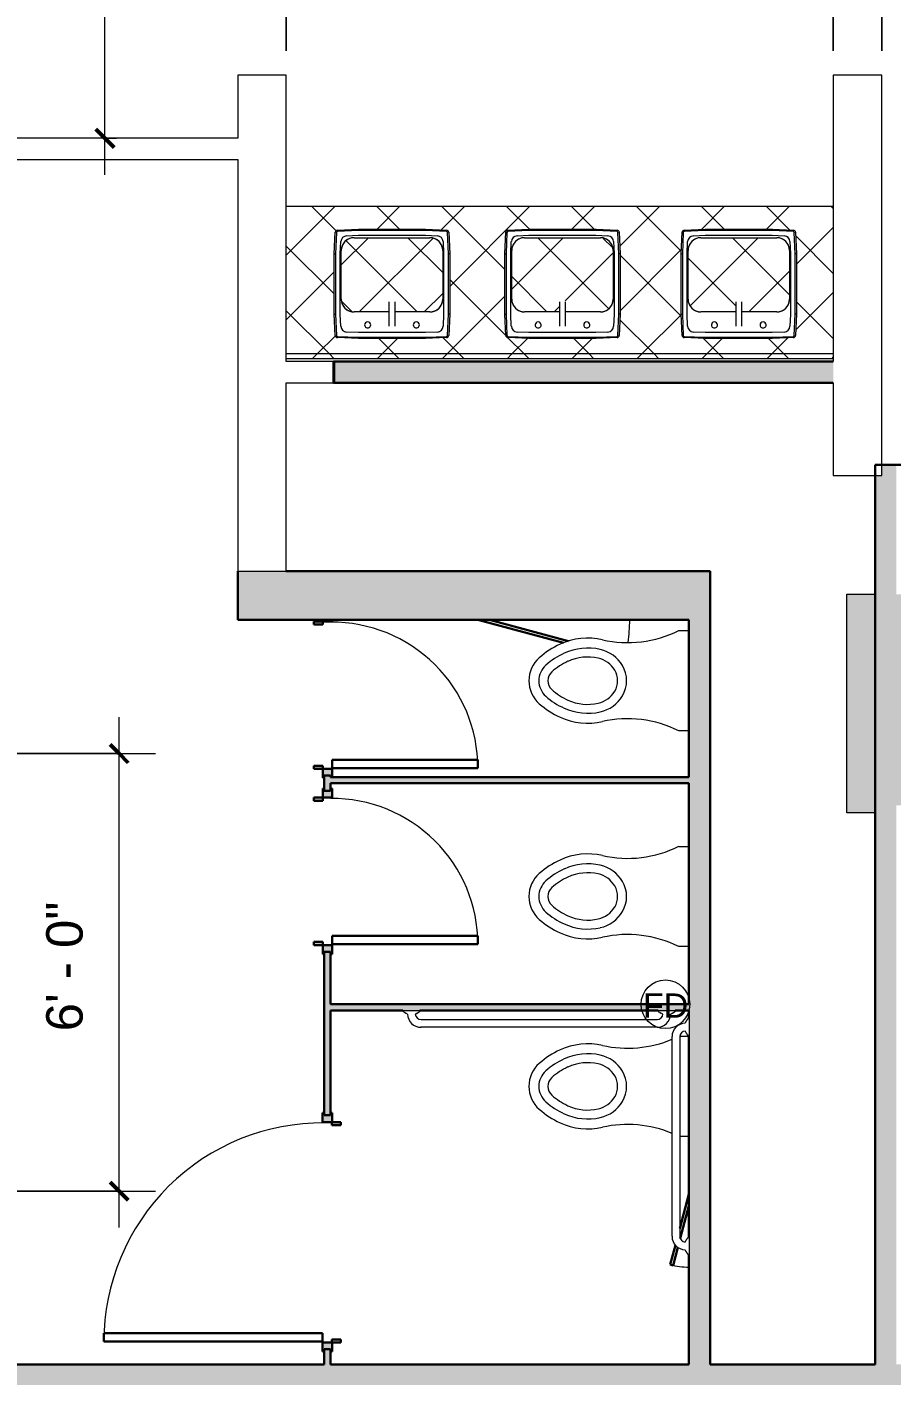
# Model space of a CAD drawing. Header units: inches. Extents: x -3744 to 107, y 238 to 2359.
# Drawn here: x -2836.6 to -2694.5, y 1431.6 to 1653.5 of the extents above; entities that cross this region are included whole.
import ezdxf

# ---------------------------------------------------------------- set-up
doc = ezdxf.new("R2010")
doc.units = ezdxf.units.IN
doc.header["$MEASUREMENT"] = 0
for name, color, linetype, lineweight in [('A-ANNO-DIMS', 211, 'Continuous', 9), ('A-ANNO-DIMS-64', 211, 'Continuous', 9), ('A-ANNO-NOTE', 131, 'Continuous', 18), ('A-Bldg-Patt', 7, 'Continuous', 9), ('A-DOOR', 31, 'Continuous', 18), ('A-WALL', 113, 'Continuous', 18), ('A-Wall-Bldg', 7, 'Continuous', 9), ('A-WALL-PATT', 111, 'Continuous', 18), ('core model_dwg', 8, 'Continuous', 9), ('I-FURN', 30, 'Continuous', 18), ('I-WALL', 2, 'Continuous', 18), ('P-SANR-FIXT', 6, 'Continuous', 18), ('Q-CASE', 31, 'Continuous', 9)]:
    doc.layers.add(name, color=color, linetype=linetype, lineweight=lineweight)
doc.styles.add('Arial', font='arial.ttf', dxfattribs={"height": 4})
doc.styles.add('Swis721 Lt BT', font='swissl.ttf', dxfattribs={"height": 6})
doc.dimstyles.new('OTJ_-_3_32__Linear__1_2__Tolerance', dxfattribs={"dimscale": 12, "dimtxt": 6.33189, "dimasz": 0.25, "dimexe": 0.5, "dimexo": 0.333333, "dimgap": 0.333333, "dimtad": 1, "dimdec": 1, "dimrnd": 0.5, "dimzin": 3, "dimdsep": 46, "dimlunit": 4, "dimtxsty": 'Swis721 Lt BT', "dimblk1": 'OBLIQUE', "dimblk2": 'OBLIQUE', "dimsah": 1, "dimcen": 0.09, "dimdle": 0.5, "dimazin": 0, "dimtfac": 1, "dimtdec": 4, "dimtix": 1, "dimtmove": 0, "dimatfit": 3, "dimfxl": 1, "dimtvp": 1, "dimfrac": 2, "dimtolj": 1, "dimtzin": 0, "dimarcsym": 2})
pattern_1 = [(225, (-2751.228, 1598.901), (5.341485, -5.341485), []), (315, (-2751.228, 1598.901), (5.341485, 5.341485), [])]

# ---------------------------------------------------------------- blocks, each defined once
blk = doc.blocks.new('Door - Single - Solid Door-7031862-Level 06 CONSTRUCTION')
at = {"layer": 'A-DOOR'}
h = blk.add_hatch(color=250, dxfattribs=at)
h.paths.add_polyline_path([(-15.63, -0.41), (-15.63, -0.68), (-14.13, -0.68), (-14.13, -2.14), (-13.63, -2.14), (-13.63, -0.64), (-14.13, -0.64), (-14.13, 0.86), (-15.63, 0.86), (-15.63, 0.59), (-15.26, 0.59), (-15.26, -0.41)], flags=0)
h.paths.add_polyline_path([(21.62, -0.64), (21.62, -2.14), (22.12, -2.14), (22.12, -0.68), (23.62, -0.68), (23.62, -0.41), (23.24, -0.41), (23.24, 0.59), (23.62, 0.59), (23.62, 0.86), (22.12, 0.86), (22.12, -0.64)], flags=0)
at = {"layer": 'A-DOOR', "color": 8, "lineweight": 30}
for p, q in [((-14.01, 36.86), (-12.63, 36.86)), ((-14.01, 0.86), (-14.01, 36.86)), ((-12.63, 36.86), (-12.63, 0.86)), ((-15.63, 0.86), (-15.63, 0.59)), ((-14.13, 0.86), (-15.63, 0.86)), ((-14.13, -0.64), (-14.13, 0.86)), ((-12.63, 0.86), (-14.01, 0.86)), ((23.62, 0.86), (22.12, 0.86)), ((22.12, 0.86), (22.12, -0.64)), ((23.62, 0.59), (23.62, 0.86)), ((-15.63, -0.41), (-15.63, -0.68)), ((-15.63, -0.68), (-14.13, -0.68)), ((-13.63, -0.64), (-14.13, -0.64)), ((-14.13, -0.68), (-14.13, -2.14)), ((-14.13, -2.14), (-13.63, -2.14)), ((-13.63, -2.14), (-13.63, -0.64)), ((22.12, -0.64), (21.62, -0.64)), ((21.62, -0.64), (21.62, -2.14)), ((21.62, -2.14), (22.12, -2.14)), ((22.12, -2.14), (22.12, -0.68)), ((22.12, -0.68), (23.62, -0.68)), ((23.62, -0.68), (23.62, -0.41))]:
    blk.add_line(p, q, dxfattribs=at)
at = {"layer": 'A-DOOR', "lineweight": 9}
blk.add_arc((-14.01, 0.86), 36, 359.5, 90, dxfattribs=at)
blk = doc.blocks.new('Door - Single - Solid Door 2-7020873-Level 06 CONSTRUCTION')
at = {"layer": 'A-DOOR'}
h = blk.add_hatch(color=250, dxfattribs=at)
h.paths.add_polyline_path([(-9.63, 0.68), (-9.63, 0.41), (-9.26, 0.41), (-9.26, -0.59), (-9.63, -0.59), (-9.63, -0.86), (-8.13, -0.86), (-8.13, 0.64), (-7.63, 0.64), (-7.63, 2.14), (-8.13, 2.14), (-8.13, 0.68), (-9.26, 0.68)], flags=0)
h.paths.add_polyline_path([(15.62, 0.64), (16.12, 0.64), (16.12, -0.86), (17.62, -0.86), (17.62, -0.59), (17.24, -0.59), (17.24, 0.41), (17.62, 0.41), (17.62, 0.68), (16.12, 0.68), (16.12, 2.14), (15.62, 2.14)], flags=0)
at = {"layer": 'A-DOOR', "color": 8, "lineweight": 30}
for p, q in [((-9.63, 0.68), (-8.13, 0.68)), ((-9.63, 0.41), (-9.63, 0.68)), ((-8.13, 2.14), (-7.63, 2.14)), ((-8.13, 0.68), (-8.13, 2.14)), ((-8.13, 0.64), (-8.13, -0.86)), ((-7.63, 0.64), (-8.13, 0.64)), ((-7.63, 2.14), (-7.63, 0.64)), ((15.62, 2.14), (16.12, 2.14)), ((15.62, 0.64), (15.62, 2.14)), ((16.12, 0.64), (15.62, 0.64)), ((16.12, 2.14), (16.12, 0.68)), ((16.12, 0.68), (17.62, 0.68)), ((16.12, -0.86), (16.12, 0.64)), ((17.62, 0.68), (17.62, 0.41)), ((-9.63, -0.86), (-9.63, -0.59)), ((-8.13, -0.86), (-9.63, -0.86)), ((-6.63, -0.86), (-8.01, -0.86)), ((-8.01, -0.86), (-8.01, -24.86)), ((-6.63, -24.86), (-6.63, -0.86)), ((17.62, -0.86), (16.12, -0.86)), ((17.62, -0.59), (17.62, -0.86)), ((-8.01, -24.86), (-6.63, -24.86))]:
    blk.add_line(p, q, dxfattribs=at)
at = {"layer": 'A-DOOR', "lineweight": 9}
blk.add_arc((-8.01, -0.86), 24, 270, 0.5, dxfattribs=at)
blk = doc.blocks.new('Door - Single - Solid Door 2-V5-Level 06 CONSTRUCTION')
at = {"layer": 'A-DOOR'}
h = blk.add_hatch(color=250, dxfattribs=at)
h.paths.add_polyline_path([(-9.63, 0.41), (-9.26, 0.41), (-9.26, -0.59), (-9.51, -0.59), (-9.5, -0.86), (-8.13, -0.86), (-8.13, 0.64), (-7.63, 0.64), (-7.63, 2.14), (-8.13, 2.14), (-8.13, 0.68), (-9.63, 0.68), (-9.63, 0.64)], flags=0)
h.paths.add_polyline_path([(15.62, 2.14), (15.62, 0.64), (16.12, 0.64), (16.12, -0.86), (16.37, -0.86), (16.37, 0.68), (16.12, 0.68), (16.12, 2.14)], flags=0)
at = {"layer": 'A-DOOR', "color": 8, "lineweight": 30}
for p, q in [((-9.63, 0.68), (-8.13, 0.68)), ((-9.63, 0.41), (-9.63, 0.68)), ((-8.13, 2.14), (-7.63, 2.14)), ((-8.13, 0.68), (-8.13, 2.14)), ((-8.13, 0.64), (-8.13, -0.86)), ((-7.63, 0.64), (-8.13, 0.64)), ((-7.63, 2.14), (-7.63, 0.64)), ((15.62, 2.14), (16.12, 2.14)), ((15.62, 0.64), (15.62, 2.14)), ((16.12, 0.64), (15.62, 0.64)), ((16.12, 2.14), (16.12, 0.68)), ((16.12, 0.68), (16.37, 0.68)), ((16.12, -0.86), (16.12, 0.64)), ((-8.13, -0.86), (-9.51, -0.86)), ((-6.63, -0.86), (-8.01, -0.86)), ((-8.01, -0.86), (-8.01, -24.86)), ((-6.63, -24.86), (-6.63, -0.86)), ((16.37, -0.86), (16.12, -0.86)), ((-8.01, -24.86), (-6.63, -24.86))]:
    blk.add_line(p, q, dxfattribs=at)
at = {"layer": 'A-DOOR', "lineweight": 9}
blk.add_arc((-8.01, -0.86), 24, 270, 0.5, dxfattribs=at)
blk = doc.blocks.new('P-Toilet-Wall-3D - Wall Mount-7004060-Level 06 CONSTRUCTION')
at = {"layer": 'P-SANR-FIXT', "lineweight": 9}
for p, q in [((-995.72, 1580.96), (-995.72, 1582.58)), ((-979.22, 1582.58), (-979.22, 1580.96)), ((-988.72, 1580.96), (-995.72, 1580.96)), ((-988.72, 1580.9), (-988.72, 1580.96)), ((-979.22, 1580.96), (-986.22, 1580.96)), ((-986.22, 1580.96), (-986.22, 1580.9))]:
    blk.add_line(p, q, dxfattribs=at)
for centre, radius, start, end in [((-987.47, 1602.2), 5.03, 41.296, 138.704), ((-980.66, 1596.22), 14.09, 138.704, 155.296), ((-980.66, 1596.22), 12.47, 138.704, 155.296), ((-987.47, 1602.2), 3.4, 41.296, 138.704), ((-987.47, 1602.2), 1.93, 41.296, 138.704), ((-994.27, 1596.22), 12.47, 24.704, 41.296), ((-994.27, 1596.22), 14.09, 24.704, 41.296), ((-983.53, 1597.54), 10.93, 155.296, 192.704), ((-980.66, 1596.22), 11, 138.704, 155.296), ((-994.27, 1596.22), 11, 24.704, 41.296), ((-991.4, 1597.54), 10.93, 347.296, 24.704), ((-983.53, 1597.54), 9.3, 155.296, 192.704), ((-983.53, 1597.54), 7.83, 155.296, 192.704), ((-991.4, 1597.54), 7.83, 347.296, 24.704), ((-991.4, 1597.54), 9.3, 347.296, 24.704), ((-1012.56, 1591), 18.83, 333.4615, 12.704), ((-987.03, 1596.75), 5.71, 192.704, 239.296), ((-987.03, 1596.75), 4.24, 192.704, 239.296), ((-987.9, 1596.75), 4.24, 300.704, 347.296), ((-987.9, 1596.75), 5.71, 300.704, 347.296), ((-962.37, 1591), 18.83, 167.296, 206.5385), ((-987.47, 1596.03), 3.4, 239.296, 300.704), ((-987.47, 1596.03), 4.87, 239.296, 300.704)]:
    blk.add_arc(centre, radius, start, end, dxfattribs=at)
blk = doc.blocks.new('P-Toilet-Wall-3D - Wall Mount-V6-Level 06 CONSTRUCTION')
at = {"layer": 'P-SANR-FIXT', "lineweight": 9}
for p, q in [((-2729.22, 1487.4), (-2727.78, 1487.4)), ((-2727.78, 1487.4), (-2727.78, 1480.4)), ((-2727.78, 1480.4), (-2727.72, 1480.4)), ((-2727.72, 1477.9), (-2727.78, 1477.9)), ((-2727.78, 1477.9), (-2727.78, 1470.9)), ((-2727.78, 1470.9), (-2729.23, 1470.9))]:
    blk.add_line(p, q, dxfattribs=at)
for centre, radius, start, end in [((-2737.82, 1504.25), 18.83, 257.296, 292.9106), ((-2743.04, 1472.34), 14.09, 114.704, 131.296), ((-2744.36, 1475.21), 10.93, 77.296, 114.704), ((-2744.36, 1475.21), 9.3, 77.296, 114.704), ((-2743.57, 1478.72), 5.71, 30.704, 77.296), ((-2749.02, 1479.15), 5.03, 131.296, 228.704), ((-2743.04, 1472.34), 12.47, 114.704, 131.296), ((-2743.04, 1472.34), 11, 114.704, 131.296), ((-2744.36, 1475.21), 7.83, 77.296, 114.704), ((-2743.57, 1478.72), 4.24, 30.704, 77.296), ((-2749.02, 1479.15), 3.4, 131.296, 228.704), ((-2749.02, 1479.15), 1.93, 131.296, 228.704), ((-2742.85, 1479.15), 3.4, 329.296, 30.704), ((-2742.85, 1479.15), 4.87, 329.296, 30.704), ((-2743.04, 1485.96), 11, 228.704, 245.296), ((-2743.57, 1479.58), 4.24, 282.704, 329.296), ((-2743.04, 1485.96), 14.09, 228.704, 245.296), ((-2743.04, 1485.96), 12.47, 228.704, 245.296), ((-2744.36, 1483.08), 7.83, 245.296, 282.704), ((-2743.57, 1479.58), 5.71, 282.704, 329.296), ((-2744.36, 1483.08), 10.93, 245.296, 282.704), ((-2744.36, 1483.08), 9.3, 245.296, 282.704), ((-2737.82, 1454.05), 18.83, 67.0894, 102.704)]:
    blk.add_arc(centre, radius, start, end, dxfattribs=at)
blk = doc.blocks.new('P-Grab_Bar-36in - 36 INCH-3759717-Level 06 CONSTRUCTION')
at = {"layer": 'I-FURN', "lineweight": 9}
for p, q in [((-866.72, 1488.08), (-866.72, 1490.88)), ((-866.72, 1490.88), (-866.58, 1490.88)), ((-866.11, 1490.19), (-866.11, 1490.12)), ((-866.11, 1488.85), (-866.11, 1488.78)), ((-866.58, 1488.08), (-866.72, 1488.08)), ((-865.2, 1455.06), (-865.2, 1487.91)), ((-863.93, 1487.91), (-863.93, 1455.05)), ((-866.72, 1452.08), (-866.72, 1454.88)), ((-866.72, 1454.88), (-866.58, 1454.88)), ((-866.11, 1454.19), (-866.11, 1454.12)), ((-866.58, 1452.08), (-866.72, 1452.08)), ((-866.11, 1452.85), (-866.11, 1452.78))]:
    blk.add_line(p, q, dxfattribs=at)
for centre, radius, start, end in [((-866.58, 1490.79), 0.0934, 358.0011, 90), ((-866.38, 1490.79), 0.0984, 182.9558, 257.0471), ((-866.45, 1490.61), 0.0975, 359.156, 60.8479), ((-866.26, 1490.63), 0.0998, 190.0133, 253.9943), ((-866.26, 1488.34), 0.0998, 106.0057, 169.9867), ((-866.34, 1490.45), 0.0983, 352.1862, 57.824), ((-866.34, 1488.52), 0.0983, 302.176, 7.8138), ((-865.98, 1490.44), 0.259, 180.2678, 237.7398), ((-865.98, 1488.53), 0.259, 122.2602, 179.7322), ((-866.14, 1490.19), 0.0327, 356.7864, 57.7398), ((-866.14, 1488.78), 0.0327, 302.2602, 3.2136), ((-866.14, 1487.91), 2.21, 0, 89.1445), ((-866.14, 1487.9), 0.946, 0.5765, 87.6589), ((-866.58, 1488.18), 0.0934, 270, 1.9989), ((-866.38, 1488.18), 0.0984, 102.9529, 177.0442), ((-866.45, 1488.36), 0.0975, 299.1521, 0.844), ((-866.58, 1454.79), 0.0934, 358, 90), ((-866.38, 1454.79), 0.0984, 182.955, 257.045), ((-866.45, 1454.61), 0.0975, 359.1532, 60.8468), ((-866.26, 1454.63), 0.0998, 190.0117, 253.9883), ((-866.34, 1454.45), 0.0983, 352.1794, 57.8206), ((-865.98, 1454.44), 0.259, 180.2661, 237.7339), ((-866.14, 1454.19), 0.0327, 356.7675, 57.7339), ((-866.14, 1455.07), 0.946, 272.3393, 359.6607), ((-866.14, 1455.06), 2.21, 270.8636, 359.8856), ((-866.58, 1452.18), 0.0934, 270, 2.0008), ((-866.38, 1452.18), 0.0984, 102.9565, 177.0456), ((-866.45, 1452.36), 0.0975, 299.154, 0.8489), ((-866.26, 1452.34), 0.0998, 106.0161, 169.9895), ((-866.34, 1452.52), 0.0983, 302.1818, 7.8257), ((-865.98, 1452.53), 0.259, 122.2704, 179.7352), ((-866.14, 1452.78), 0.0327, 302.2704, 3.2464)]:
    blk.add_arc(centre, radius, start, end, dxfattribs=at)
blk = doc.blocks.new('P-Grab_Bar-42in - 42 INCH-V3-Level 06 CONSTRUCTION')
at = {"layer": 'I-FURN', "lineweight": 9}
for p, q in [((-1001.32, 1630.63), (-1001.32, 1630.7)), ((-1000.85, 1631.4), (-1000.71, 1631.4)), ((-1000.71, 1631.4), (-1000.71, 1628.6)), ((-1003.5, 1589.57), (-1003.5, 1628.43)), ((-1002.23, 1628.42), (-1002.23, 1589.57)), ((-1001.32, 1629.29), (-1001.32, 1629.36)), ((-1000.71, 1628.6), (-1000.85, 1628.6)), ((-1001.32, 1588.63), (-1001.32, 1588.7)), ((-1000.85, 1589.4), (-1000.71, 1589.4)), ((-1000.71, 1589.4), (-1000.71, 1586.6)), ((-1001.32, 1587.29), (-1001.32, 1587.36)), ((-1000.71, 1586.6), (-1000.85, 1586.6))]:
    blk.add_line(p, q, dxfattribs=at)
for centre, radius, start, end in [((-1001.29, 1628.42), 2.21, 90.8636, 179.8856), ((-1001.29, 1630.7), 0.0327, 122.2704, 183.2464), ((-1001.45, 1630.95), 0.259, 302.2704, 359.7352), ((-1001.09, 1630.96), 0.0983, 122.1818, 187.8257), ((-1001.17, 1631.14), 0.0998, 286.0161, 349.9895), ((-1000.97, 1631.12), 0.0975, 119.154, 180.8489), ((-1001.04, 1631.31), 0.0984, 282.9565, 357.0456), ((-1000.85, 1631.3), 0.0934, 90, 182.0008), ((-1001.28, 1628.42), 0.946, 92.3393, 179.6607), ((-1001.29, 1629.29), 0.0327, 176.7675, 237.7339), ((-1001.45, 1629.05), 0.259, 0.2661, 57.7339), ((-1001.09, 1629.03), 0.0983, 172.1794, 237.8206), ((-1001.17, 1628.85), 0.0998, 10.0117, 73.9883), ((-1000.97, 1628.87), 0.0975, 179.1532, 240.8468), ((-1001.04, 1628.69), 0.0984, 2.955, 77.045), ((-1000.85, 1628.69), 0.0934, 178, 270), ((-1001.29, 1589.57), 2.21, 180, 269.1445), ((-1001.28, 1589.58), 0.946, 180.5765, 267.6589), ((-1001.29, 1588.7), 0.0327, 122.2602, 183.2136), ((-1001.45, 1588.95), 0.259, 302.2602, 359.7322), ((-1001.09, 1588.96), 0.0983, 122.176, 187.8138), ((-1001.17, 1589.14), 0.0998, 286.0057, 349.9867), ((-1000.97, 1589.12), 0.0975, 119.1521, 180.844), ((-1001.04, 1589.31), 0.0984, 282.9529, 357.0442), ((-1000.85, 1589.3), 0.0934, 90, 181.9989), ((-1001.29, 1587.29), 0.0327, 176.7864, 237.7398), ((-1001.45, 1587.05), 0.259, 0.2678, 57.7398), ((-1001.09, 1587.03), 0.0983, 172.1862, 237.824), ((-1001.17, 1586.85), 0.0998, 10.0133, 73.9943), ((-1000.97, 1586.87), 0.0975, 179.156, 240.8479), ((-1001.04, 1586.69), 0.0984, 2.9558, 77.0471), ((-1000.85, 1586.69), 0.0934, 178.0011, 270)]:
    blk.add_arc(centre, radius, start, end, dxfattribs=at)
blk = doc.blocks.new('Door-Single-Panel - ACCESS PANEL-7119048-Level 06 CONSTRUCTION')
at = {"layer": 'A-DOOR', "color": 8, "lineweight": 30}
for p, q in [((-2.45, 7.49), (10.57, 4)), ((12.5, 4), (-1.63, 7.79))]:
    blk.add_line(p, q, dxfattribs=at)
at = {"layer": 'A-DOOR', "lineweight": 9}
blk.add_arc((12.5, 4), 25, 171.4935, 180, dxfattribs=at)
blk = doc.blocks.new('Door-Single-Panel - ACCESS PANEL 2-7119058-Level 06 CONSTRUCTION')
at = {"layer": 'A-DOOR', "color": 8, "lineweight": 30}
for p, q in [((-5.59, 4.86), (-5.72, 4.37)), ((-2.36, 3.99), (-5.59, 4.86)), ((-5.72, 4.37), (-2.74, 3.57)), ((-1.29, 3.18), (4.07, 1.75)), ((6, 1.75), (0.34, 3.27))]:
    blk.add_line(p, q, dxfattribs=at)
at = {"layer": 'A-DOOR', "lineweight": 9}
blk.add_arc((6, 1.75), 12, 165, 180, dxfattribs=at)
blk = doc.blocks.new('C-Counter Top - ADJ HEIGHT-7172130-Level 06 CONSTRUCTION')
at = {"layer": 'Q-CASE'}
h = blk.add_hatch(dxfattribs=at)
h.set_pattern_fill('FP_3', color=256, style=0, pattern_type=2)
h.set_pattern_definition(pattern_1)
h.paths.add_polyline_path([(-6.5, 0), (-47.26, 0), (-47.26, -0.75), (42.74, -0.75), (42.74, 0), (10.05, 0)], flags=0)
h = blk.add_hatch(dxfattribs=at)
h.set_pattern_fill('FP_3', color=256, style=0, pattern_type=2)
h.set_pattern_definition(pattern_1)
h.paths.add_polyline_path([(42.74, -0.75), (-47.26, -0.75), (-47.26, -25), (42.74, -25), (42.74, -9.44)], flags=0)
h.paths.add_polyline_path([(-37.22, -3.28), (-26.19, -3.28), (-22.72, -3.43), (-22.48, -3.54), (-22.37, -3.8), (-22.21, -7.32), (-22.21, -17.29), (-22.37, -20.77), (-22.48, -21.01), (-22.73, -21.12), (-26.68, -21.28), (-37.23, -21.28), (-40.7, -21.12), (-40.94, -21.01), (-41.05, -20.76), (-41.21, -16.74), (-41.21, -7.31), (-41.05, -3.79), (-40.94, -3.54), (-40.69, -3.43), (-37.22, -3.28)], flags=0)
h.paths.add_polyline_path([(-6.5, -3.28), (2.82, -3.28), (6.29, -3.43), (6.54, -3.54), (6.65, -3.8), (6.8, -7.68), (6.8, -17.29), (6.65, -20.77), (6.54, -21.01), (6.28, -21.12), (2.33, -21.28), (-8.21, -21.28), (-11.68, -21.12), (-11.93, -21.01), (-12.04, -20.76), (-12.2, -16.61), (-12.2, -7.31), (-12.04, -3.79), (-11.93, -3.54), (-11.67, -3.43), (-8.2, -3.28)], flags=0)
h.paths.add_polyline_path([(30.87, -3.28), (34.34, -3.43), (34.59, -3.54), (34.69, -3.8), (34.85, -7.68), (34.85, -17.29), (34.69, -20.77), (34.59, -21.01), (34.33, -21.12), (30.38, -21.28), (19.83, -21.28), (16.36, -21.12), (16.12, -21.01), (16.01, -20.76), (15.85, -16.74), (15.85, -7.31), (16.01, -3.79), (16.12, -3.54), (16.37, -3.43), (19.84, -3.28), (30.86, -3.28)], flags=0)
h.paths.add_polyline_path([(-35.45, -7.68), (-37.96, -7.68), (-38.76, -7.86), (-38.95, -7.96), (-39.44, -8.29), (-39.9, -9.02), (-39.92, -9.06), (-40.06, -9.78), (-40.06, -17.78), (-39.88, -18.58), (-39.78, -18.76), (-39.44, -19.26), (-38.72, -19.72), (-38.67, -19.73), (-37.96, -19.87), (-25.46, -19.87), (-24.66, -19.7), (-24.48, -19.59), (-23.97, -19.24), (-23.52, -18.53), (-23.51, -18.49), (-23.36, -17.78), (-23.36, -9.78), (-23.54, -8.97), (-23.64, -8.79), (-23.98, -8.29), (-24.71, -7.84), (-24.75, -7.82), (-25.46, -7.68), (-31.23, -7.68), (-31.21, -8.62), (-31.24, -9.18), (-31.22, -9.22), (-31.22, -9.37), (-31.25, -9.48), (-31.3, -9.59), (-31.42, -9.71), (-31.54, -9.78), (-31.58, -9.79), (-31.71, -9.81), (-31.94, -9.75), (-32.05, -9.68), (-32.12, -9.59), (-32.18, -9.48), (-32.21, -9.35), (-32.2, -9.22), (-32.19, -9.18), (-32.2, -9.03), (-32.21, -8.55), (-32.21, -7.68)], flags=0)
h.paths.add_polyline_path([(-6.95, -7.68), (-8.95, -7.68), (-9.75, -7.86), (-9.93, -7.96), (-10.43, -8.29), (-10.88, -9.02), (-10.9, -9.06), (-11.04, -9.78), (-11.04, -17.78), (-10.86, -18.58), (-10.76, -18.76), (-10.43, -19.26), (-9.7, -19.72), (-9.66, -19.73), (-8.95, -19.87), (3.55, -19.87), (4.36, -19.7), (4.54, -19.59), (5.05, -19.24), (5.49, -18.53), (5.51, -18.49), (5.65, -17.78), (5.65, -9.78), (5.47, -8.97), (5.37, -8.79), (5.04, -8.29), (4.31, -7.84), (4.27, -7.82), (3.55, -7.68), (-2.21, -7.68), (-2.2, -8.62), (-2.22, -9.18), (-2.21, -9.22), (-2.2, -9.37), (-2.23, -9.48), (-2.29, -9.59), (-2.41, -9.71), (-2.53, -9.78), (-2.57, -9.79), (-2.7, -9.81), (-2.93, -9.75), (-3.03, -9.68), (-3.1, -9.59), (-3.16, -9.48), (-3.19, -9.35), (-3.18, -9.22), (-3.18, -9.18), (-3.19, -9.03), (-3.19, -8.55), (-3.19, -7.68), (-6.83, -7.68)], flags=0)
h.paths.add_polyline_path([(29.1, -7.68), (25.83, -7.68), (25.85, -8.62), (25.82, -9.18), (25.84, -9.22), (25.84, -9.37), (25.82, -9.48), (25.76, -9.59), (25.64, -9.71), (25.52, -9.78), (25.48, -9.79), (25.35, -9.81), (25.12, -9.75), (25.01, -9.68), (24.94, -9.59), (24.89, -9.48), (24.86, -9.35), (24.86, -9.22), (24.87, -9.18), (24.86, -9.03), (24.86, -8.55), (24.86, -7.68), (19.1, -7.68), (18.3, -7.86), (18.12, -7.96), (17.62, -8.29), (17.16, -9.02), (17.15, -9.06), (17, -9.78), (17, -17.78), (17.18, -18.58), (17.29, -18.76), (17.62, -19.26), (18.35, -19.72), (18.39, -19.73), (19.1, -19.87), (31.6, -19.87), (32.4, -19.7), (32.59, -19.59), (33.1, -19.24), (33.54, -18.53), (33.56, -18.49), (33.7, -17.78), (33.7, -9.78), (33.52, -8.97), (33.42, -8.79), (33.08, -8.29), (32.36, -7.84), (32.31, -7.82), (31.6, -7.68), (29.22, -7.68)], flags=0)
for p, q in [((42.74, 0), (-47.26, 0)), ((-47.26, -0.75), (42.74, -0.75)), ((-47.26, -25), (42.74, -25))]:
    blk.add_line(p, q, dxfattribs=at)
blk = doc.blocks.new('P-Sink-Rectangular - PSR1918-V17-Level 06 CONSTRUCTION')
at = {"layer": 'P-SANR-FIXT', "lineweight": 9}
for p, q in [((-8.99, 8.84), (-5.52, 9)), ((-5.52, 9), (5.52, 9)), ((-5.52, 9), (-5.51, 8.78)), ((5.52, 9), (5.51, 8.78)), ((5.52, 9), (8.99, 8.84)), ((-9.5, 4.97), (-9.34, 8.49)), ((-9.13, 8.48), (-9.28, 4.96)), ((-5.51, 8.78), (-8.98, 8.63)), ((-8.5, 5.01), (-8.42, 6.97)), ((-7.47, 7.92), (-5.51, 8)), ((5.51, 8.78), (-5.51, 8.78)), ((-5.51, 8), (5.51, 8)), ((8.98, 8.63), (5.51, 8.78)), ((5.51, 8), (7.47, 7.92)), ((8.42, 6.97), (8.5, 5.01)), ((9.28, 4.96), (9.13, 8.48)), ((9.34, 8.49), (9.5, 4.97)), ((-9.5, 4.97), (-9.28, 4.96)), ((-9.5, -4.97), (-9.5, 4.97)), ((-9.28, 4.96), (-9.28, -4.96)), ((-8.5, -5.01), (-8.5, 5.01)), ((-6.25, 4.6), (-0.49, 4.6)), ((-6.25, 4.6), (-0.49, 4.6)), ((0.48, 4.6), (6.25, 4.6)), ((0.48, 4.6), (6.25, 4.6)), ((8.5, 5.01), (8.5, -5.01)), ((9.5, 4.97), (9.28, 4.96)), ((9.28, -4.96), (9.28, 4.96)), ((9.5, 4.97), (9.5, -4.97)), ((-8.35, -5.5), (-8.35, 2.5)), ((-8.35, -5.5), (-8.35, 2.5)), ((8.35, 2.5), (8.35, -5.5)), ((8.35, 2.5), (8.35, -5.5)), ((-9.5, -4.97), (-9.28, -4.96)), ((-9.34, -8.49), (-9.5, -4.97)), ((-9.28, -4.96), (-9.13, -8.48)), ((-8.42, -6.97), (-8.5, -5.01)), ((8.5, -5.01), (8.42, -6.97)), ((9.13, -8.48), (9.28, -4.96)), ((9.5, -4.97), (9.28, -4.96)), ((9.5, -4.97), (9.34, -8.49)), ((-5.52, -9), (-8.99, -8.84)), ((-8.98, -8.63), (-5.51, -8.78)), ((-5.51, -8), (-7.47, -7.92)), ((6.25, -7.6), (-6.25, -7.6)), ((6.25, -7.6), (-6.25, -7.6)), ((-5.52, -9), (-5.51, -8.78)), ((5.51, -8), (-5.51, -8)), ((-5.51, -8.78), (5.51, -8.78)), ((7.47, -7.92), (5.51, -8)), ((5.51, -8.78), (8.98, -8.63)), ((5.52, -9), (5.51, -8.78)), ((8.99, -8.84), (5.52, -9)), ((5.52, -9), (-5.52, -9))]:
    blk.add_line(p, q, dxfattribs=at)
at = {"layer": 'P-SANR-FIXT', "lineweight": 9, "flags": 128}
for points in [[(-0.5, 6.97), (-0.5, 6.97), (-0.5, 6.96), (-0.5, 6.95), (-0.5, 6.94), (-0.5, 6.93), (-0.5, 6.91), (-0.5, 6.89), (-0.5, 6.87), (-0.5, 6.84), (-0.5, 6.81), (-0.5, 6.78), (-0.5, 6.74), (-0.5, 6.7), (-0.5, 6.66), (-0.5, 6.62), (-0.5, 6.57), (-0.5, 6.52), (-0.5, 6.47), (-0.5, 6.42), (-0.5, 6.36), (-0.5, 6.3), (-0.5, 6.24), (-0.5, 6.18), (-0.5, 6.11), (-0.5, 6.05), (-0.5, 5.98), (-0.5, 5.91), (-0.5, 5.84), (-0.5, 5.77), (-0.5, 5.69), (-0.5, 5.62), (-0.5, 5.54), (-0.5, 5.46), (-0.5, 5.39), (-0.5, 5.31), (-0.5, 5.23), (-0.5, 5.15), (-0.5, 5.07), (-0.5, 4.99), (-0.5, 4.91), (-0.5, 4.83), (-0.5, 4.75), (-0.5, 4.67), (-0.5, 4.59), (-0.5, 4.51), (-0.5, 4.44), (-0.5, 4.36), (-0.5, 4.28), (-0.5, 4.21), (-0.5, 4.13), (-0.5, 4.06), (-0.5, 3.99), (-0.5, 3.92), (-0.5, 3.86), (-0.5, 3.79), (-0.5, 3.73), (-0.5, 3.66), (-0.5, 3.61), (-0.5, 3.55), (-0.5, 3.49), (-0.5, 3.44), (-0.5, 3.39), (-0.5, 3.34), (-0.5, 3.3), (-0.5, 3.25), (-0.5, 3.21), (-0.5, 3.18), (-0.5, 3.14), (-0.5, 3.11), (-0.5, 3.08), (-0.5, 3.06), (-0.5, 3.04), (-0.5, 3.02), (-0.5, 3), (-0.5, 2.99), (-0.5, 2.98), (-0.5, 2.97), (-0.5, 2.97), (-0.5, 2.97)], [(0.5, 2.97), (0.5, 2.97), (0.5, 2.97), (0.5, 2.98), (0.5, 2.99), (0.5, 3.01), (0.5, 3.02), (0.5, 3.05), (0.5, 3.07), (0.5, 3.1), (0.5, 3.13), (0.5, 3.16), (0.5, 3.19), (0.5, 3.23), (0.5, 3.27), (0.5, 3.32), (0.5, 3.36), (0.5, 3.41), (0.5, 3.46), (0.5, 3.52), (0.5, 3.57), (0.5, 3.63), (0.5, 3.69), (0.5, 3.76), (0.5, 3.82), (0.5, 3.89), (0.5, 3.95), (0.5, 4.02), (0.5, 4.1), (0.5, 4.17), (0.5, 4.24), (0.5, 4.32), (0.5, 4.39), (0.5, 4.47), (0.5, 4.55), (0.5, 4.63), (0.5, 4.71), (0.5, 4.79), (0.5, 4.87), (0.5, 4.95), (0.5, 5.03), (0.5, 5.11), (0.5, 5.19), (0.5, 5.26), (0.5, 5.34), (0.5, 5.42), (0.5, 5.5), (0.5, 5.58), (0.5, 5.65), (0.5, 5.73), (0.5, 5.8), (0.5, 5.87), (0.5, 5.94), (0.5, 6.01), (0.5, 6.08), (0.5, 6.14), (0.5, 6.21), (0.5, 6.27), (0.5, 6.33), (0.5, 6.39), (0.5, 6.44), (0.5, 6.49), (0.5, 6.55), (0.5, 6.59), (0.5, 6.64), (0.5, 6.68), (0.5, 6.72), (0.5, 6.76), (0.5, 6.79), (0.5, 6.82), (0.5, 6.85), (0.5, 6.88), (0.5, 6.9), (0.5, 6.92), (0.5, 6.93), (0.5, 6.95), (0.5, 6.96), (0.5, 6.96), (0.5, 6.97), (0.5, 6.97)]]:
    blk.add_lwpolyline(points, dxfattribs=at)
at = {"layer": 'P-SANR-FIXT', "lineweight": 9}
for centre, radius, start, end in [((-8.97, 8.47), 0.371, 92.5667, 177.4333), ((-8.97, 8.47), 0.156, 92.5667, 177.4333), ((-7.42, 6.92), 0.995, 92.5667, 177.4333), ((-4, 6.75), 0.5, 360, 180), ((-4, 6.75), 0.5, 180, 360), ((4, 6.75), 0.5, 360, 180), ((4, 6.75), 0.5, 180, 360), ((7.42, 6.92), 0.995, 2.5667, 87.4333), ((8.97, 8.47), 0.156, 2.5667, 87.4333), ((8.97, 8.47), 0.371, 2.5667, 87.4333), ((-6.25, 2.5), 2.1, 90, 180), ((-6.25, 2.5), 2.1, 90, 180), ((-6.25, 2.5), 2.1, 90, 109.9712), ((6.25, 2.5), 2.1, 70.0288, 90), ((6.25, 2.5), 2.1, 0, 90), ((6.25, 2.5), 2.1, 0, 90), ((-6.25, 2.5), 2.1, 160.0288, 180), ((-6.25, 2.5), 2.1, 115.0288, 154.9712), ((6.25, 2.5), 2.1, 25.0288, 64.9712), ((6.25, 2.5), 2.1, 0, 19.9712), ((-6.25, -5.5), 2.1, 180, 199.9712), ((-6.25, -5.5), 2.1, 180, 270), ((-6.25, -5.5), 2.1, 180, 270), ((-6.25, -5.5), 2.1, 205.0288, 244.9712), ((6.25, -5.5), 2.1, 270, 360), ((6.25, -5.5), 2.1, 270, 360), ((6.25, -5.5), 2.1, 295.0288, 334.9712), ((6.25, -5.5), 2.1, 340.0288, 360), ((-8.97, -8.47), 0.371, 182.5667, 267.4333), ((-8.97, -8.47), 0.156, 182.5667, 267.4333), ((-7.42, -6.92), 0.995, 182.5667, 267.4333), ((-6.25, -5.5), 2.1, 250.0288, 270), ((6.25, -5.5), 2.1, 270, 289.9712), ((7.42, -6.92), 0.995, 272.5667, 357.4333), ((8.97, -8.47), 0.156, 272.5667, 357.4333), ((8.97, -8.47), 0.371, 272.5667, 357.4333)]:
    blk.add_arc(centre, radius, start, end, dxfattribs=at)
blk = doc.blocks.new('core model_dwg_1300 Eye - 5th Floor-6996771-Level 06 CONSTRUCTION')
at = {"layer": 'A-Bldg-Patt'}
h = blk.add_hatch(color=256, dxfattribs=at)
h.paths.add_polyline_path([(-2697.1, 1524.13), (-2697.1, 1560.13), (-2701.72, 1560.13), (-2701.72, 1524.13)], flags=0)
h.paths.add_polyline_path([(-2693.6, 1525.4), (-2689.47, 1525.4), (-2689.47, 1560.13), (-2693.6, 1560.13), (-2693.6, 1553.65)], flags=0)
at = {"layer": 'A-Wall-Bldg'}
blk.add_line((-2701.72, 1560.13), (-2697.1, 1560.13), dxfattribs=at)
at = {"layer": 'A-Wall-Bldg', "flags": 128}
blk.add_lwpolyline([(-2697.1, 1524.13), (-2701.72, 1524.13), (-2701.72, 1560.13)], dxfattribs=at)
blk = doc.blocks.new('core model_dwg-6996768-Level 06 CONSTRUCTION')
blk.add_blockref('core model_dwg_1300 Eye - 5th Floor-6996771-Level 06 CONSTRUCTION', (0, 0))
blk = doc.blocks.new('DIMBLOCK6-Level 06 CONSTRUCTION')
at = {"layer": 'A-ANNO-DIMS-64'}
for p, q in [((-2695.97, 1649.52), (-2695.97, 1677.1)), ((-2634.97, 1649.52), (-2634.97, 1677.1)), ((-2701.97, 1671.1), (-2628.97, 1671.1)), ((-2695.97, 1671.1), (-2695.97, 1649.52)), ((-2634.97, 1671.1), (-2634.97, 1649.52))]:
    blk.add_line(p, q, dxfattribs=at)
at = {"layer": 'A-ANNO-DIMS-64', "lineweight": 50}
for p, q in [((-2695.97, 1671.1), (-2694.47, 1672.6)), ((-2634.97, 1671.1), (-2633.47, 1672.6)), ((-2695.97, 1671.1), (-2697.47, 1669.6)), ((-2634.97, 1671.1), (-2636.47, 1669.6))]:
    blk.add_line(p, q, dxfattribs=at)
at = {"layer": 'A-ANNO-DIMS-64', "color": 0, "insert": (-2675.16, 1683.11), "char_height": 6, "width": 23.2772, "attachment_point": 1, "line_spacing_factor": 1.005062, "style": 'Swis721 Lt BT'}
blk.add_mtext('5\' - 1"', dxfattribs=at)
blk = doc.blocks.new('_Oblique')
at = {"color": 0, "linetype": 'ByBlock', "lineweight": -2}
blk.add_line((-0.5, -0.5), (0.5, 0.5), dxfattribs=at)
blk = doc.blocks.new('DIMBLOCK7-Level 06 CONSTRUCTION')
at = {"layer": 'A-ANNO-DIMS-64'}
for p, q in [((-2793.97, 1649.52), (-2793.97, 1669.79)), ((-2703.97, 1649.52), (-2703.97, 1669.79)), ((-2799.97, 1663.79), (-2697.97, 1663.79)), ((-2793.97, 1663.79), (-2793.97, 1649.52)), ((-2703.97, 1663.79), (-2703.97, 1649.52))]:
    blk.add_line(p, q, dxfattribs=at)
at = {"layer": 'A-ANNO-DIMS-64', "lineweight": 50}
for p, q in [((-2793.97, 1663.79), (-2795.47, 1662.29)), ((-2793.97, 1663.79), (-2792.47, 1665.29)), ((-2703.97, 1663.79), (-2705.47, 1662.29)), ((-2703.97, 1663.79), (-2702.47, 1665.29))]:
    blk.add_line(p, q, dxfattribs=at)
at = {"layer": 'A-ANNO-DIMS-64', "color": 0, "insert": (-2758.66, 1675.8), "char_height": 6, "width": 23.2772, "attachment_point": 1, "line_spacing_factor": 1.005062, "style": 'Swis721 Lt BT'}
blk.add_mtext('7\' - 6"', dxfattribs=at)
blk = doc.blocks.new('DIMBLOCK8-Level 06 CONSTRUCTION')
at = {"layer": 'A-ANNO-DIMS-64'}
for p, q in [((-2823.8, 1629.15), (-2823.8, 1702.15)), ((-2821.92, 1696.15), (-2829.8, 1696.15)), ((-2823.8, 1696.15), (-2821.92, 1696.15)), ((-2821.92, 1635.15), (-2829.8, 1635.15)), ((-2823.8, 1635.15), (-2821.92, 1635.15))]:
    blk.add_line(p, q, dxfattribs=at)
at = {"layer": 'A-ANNO-DIMS-64', "lineweight": 50}
for p, q in [((-2823.8, 1696.15), (-2825.3, 1697.65)), ((-2823.8, 1696.15), (-2822.3, 1694.65)), ((-2823.8, 1635.15), (-2825.3, 1636.65)), ((-2823.8, 1635.15), (-2822.3, 1633.65))]:
    blk.add_line(p, q, dxfattribs=at)
at = {"layer": 'A-ANNO-DIMS-64', "color": 0, "insert": (-2835.81, 1655.95), "char_height": 6, "width": 23.2772, "attachment_point": 1, "rotation": 90, "line_spacing_factor": 1.005062, "style": 'Swis721 Lt BT'}
blk.add_mtext('5\' - 1"', dxfattribs=at)
blk = doc.blocks.new('DIMBLOCK10-Level 06 CONSTRUCTION')
at = {"layer": 'A-ANNO-DIMS-64'}
for p, q in [((-2821.47, 1455.9), (-2821.47, 1539.9)), ((-2841.72, 1533.9), (-2815.47, 1533.9)), ((-2821.47, 1533.9), (-2841.72, 1533.9)), ((-2841.72, 1461.9), (-2815.47, 1461.9)), ((-2821.47, 1461.9), (-2841.72, 1461.9))]:
    blk.add_line(p, q, dxfattribs=at)
at = {"layer": 'A-ANNO-DIMS-64', "lineweight": 50}
for p, q in [((-2821.47, 1533.9), (-2822.97, 1535.4)), ((-2821.47, 1533.9), (-2819.97, 1532.4)), ((-2821.47, 1461.9), (-2822.97, 1463.4)), ((-2821.47, 1461.9), (-2819.97, 1460.4))]:
    blk.add_line(p, q, dxfattribs=at)
at = {"layer": 'A-ANNO-DIMS-64', "color": 0, "insert": (-2833.48, 1488.2), "char_height": 6, "width": 23.2772, "attachment_point": 1, "rotation": 90, "line_spacing_factor": 1.005062, "style": 'Swis721 Lt BT'}
blk.add_mtext('6\' - 0"', dxfattribs=at)

msp = doc.modelspace()

# ---------------------------------------------------------------- hatches: boundary and pattern name
at = {"layer": 'A-WALL-PATT', "lineweight": 9}
for points in [[(-2703.97, 1594.9), (-2703.97, 1598.4), (-2786.22, 1598.4), (-2786.22, 1594.9), (-2711.64, 1594.9)], [(-2695.35, 1433.4), (-2693.6, 1433.4), (-2693.6, 1581.4), (-2695.97, 1581.4), (-2695.97, 1579.65), (-2696.79, 1579.65), (-2697.1, 1581.4), (-2697.1, 1433.4)], [(-2727.72, 1555.9), (-2724.22, 1555.9), (-2724.22, 1563.9), (-2801.97, 1563.9), (-2801.97, 1555.9), (-2744.73, 1555.9)], [(-2724.22, 1433.4), (-2724.22, 1555.9), (-2727.72, 1555.9), (-2727.72, 1433.4)], [(-2744.73, 1529.02), (-2727.72, 1529.02), (-2727.72, 1530.02), (-2786.72, 1530.02), (-2786.72, 1529.02), (-2762.45, 1529.02)], [(-2727.72, 1491.65), (-2727.72, 1492.65), (-2786.72, 1492.65), (-2786.72, 1491.65), (-2728.18, 1491.65)], [(-2697.1, 1429.9), (-2695.35, 1429.9), (-2695.35, 1433.4), (-2858.22, 1433.4), (-2858.22, 1429.9), (-2724.01, 1429.9)], [(-2525.72, 1429.9), (-2525.72, 1433.4), (-2695.35, 1433.4), (-2695.35, 1429.9), (-2537.85, 1429.9)]]:
    msp.add_hatch(color=7, dxfattribs=at).paths.add_polyline_path(points, flags=0)
h = msp.add_hatch(color=7, dxfattribs=at)
h.paths.add_polyline_path([(-2786.72, 1433.4), (-2786.72, 1435.9), (-2787.72, 1435.9), (-2787.72, 1433.4)], flags=0)
h.paths.add_polyline_path([(-2787.72, 1474.4), (-2786.72, 1474.4), (-2786.72, 1501.27), (-2787.72, 1501.27), (-2787.72, 1480.72)], flags=0)
h.paths.add_polyline_path([(-2787.72, 1527.77), (-2786.72, 1527.77), (-2786.72, 1530.27), (-2787.72, 1530.27)], flags=0)

# ---------------------------------------------------------------- linework, layer by layer
at = {"layer": 'A-ANNO-NOTE', "lineweight": 9}
msp.add_circle((-2731.59, 1492.65), 4, dxfattribs=at)
at = {"layer": 'A-WALL'}
for p, q in [((-2801.97, 1645.52), (-2801.97, 1635.15)), ((-2793.97, 1645.52), (-2801.97, 1645.52)), ((-2793.97, 1598.4), (-2793.97, 1645.52)), ((-2695.97, 1645.52), (-2703.97, 1645.52)), ((-2703.97, 1645.52), (-2703.97, 1598.4)), ((-2695.97, 1579.65), (-2695.97, 1645.52)), ((-2801.97, 1631.65), (-2801.97, 1563.9)), ((-2793.97, 1563.9), (-2793.97, 1594.9)), ((-2703.97, 1594.9), (-2703.97, 1579.65)), ((-2703.97, 1579.65), (-2695.97, 1579.65)), ((-2801.97, 1563.9), (-2793.97, 1563.9))]:
    msp.add_line(p, q, dxfattribs=at)
at = {"layer": 'A-WALL', "color": 8, "lineweight": 30}
for p, q in [((-2801.97, 1563.9), (-2801.97, 1555.9)), ((-2724.22, 1563.9), (-2793.97, 1563.9)), ((-2724.22, 1555.9), (-2724.22, 1563.9)), ((-2801.97, 1555.9), (-2727.72, 1555.9))]:
    msp.add_line(p, q, dxfattribs=at)
at = {"layer": 'I-WALL'}
for p, q in [((-2801.97, 1635.15), (-2874.22, 1635.15)), ((-2874.22, 1631.65), (-2801.97, 1631.65)), ((-2785.97, 1598.4), (-2793.97, 1598.4)), ((-2785.97, 1594.9), (-2785.97, 1598.4)), ((-2793.97, 1594.9), (-2785.97, 1594.9))]:
    msp.add_line(p, q, dxfattribs=at)
at = {"layer": 'I-WALL', "color": 8, "lineweight": 30}
for p, q in [((-2703.97, 1598.4), (-2786.22, 1598.4)), ((-2786.22, 1598.4), (-2786.22, 1594.9)), ((-2786.22, 1594.9), (-2703.97, 1594.9)), ((-2697.1, 1581.4), (-2697.1, 1433.4)), ((-2689.6, 1581.4), (-2697.1, 1581.4)), ((-2727.72, 1555.9), (-2727.72, 1530.02)), ((-2724.22, 1433.4), (-2724.22, 1555.9)), ((-2786.72, 1530.27), (-2787.72, 1530.27)), ((-2787.72, 1530.27), (-2787.72, 1527.77)), ((-2786.72, 1530.02), (-2786.72, 1530.27)), ((-2727.72, 1530.02), (-2786.72, 1530.02)), ((-2786.72, 1527.77), (-2786.72, 1529.02)), ((-2786.72, 1529.02), (-2727.72, 1529.02)), ((-2727.72, 1529.02), (-2727.72, 1492.65)), ((-2787.72, 1527.77), (-2786.72, 1527.77)), ((-2786.72, 1501.27), (-2787.72, 1501.27)), ((-2787.72, 1501.27), (-2787.72, 1474.4)), ((-2786.72, 1492.65), (-2786.72, 1501.27)), ((-2727.72, 1492.65), (-2786.72, 1492.65)), ((-2786.72, 1474.4), (-2786.72, 1491.65)), ((-2786.72, 1491.65), (-2774.78, 1491.65)), ((-2771.98, 1491.65), (-2732.78, 1491.65)), ((-2729.98, 1491.65), (-2727.72, 1491.65)), ((-2727.72, 1491.65), (-2727.72, 1490.3)), ((-2727.72, 1487.5), (-2727.72, 1454.3)), ((-2787.72, 1474.4), (-2786.72, 1474.4)), ((-2727.72, 1451.5), (-2727.72, 1433.4)), ((-2786.72, 1435.9), (-2787.72, 1435.9)), ((-2787.72, 1435.9), (-2787.72, 1433.4)), ((-2786.72, 1433.4), (-2786.72, 1435.9)), ((-2787.72, 1433.4), (-2842.22, 1433.4)), ((-2727.72, 1433.4), (-2786.72, 1433.4)), ((-2697.1, 1433.4), (-2724.22, 1433.4))]:
    msp.add_line(p, q, dxfattribs=at)

# ---------------------------------------------------------------- block references
at = {"layer": 'A-DOOR'}
for name, p, rotation in [('Door - Single - Solid Door 2-V5-Level 06 CONSTRUCTION', (-2787.3, 1539.53), 89.99999999999984), ('Door-Single-Panel - ACCESS PANEL-7119048-Level 06 CONSTRUCTION', (-2749.97, 1559.9), 180), ('Door - Single - Solid Door 2-7020873-Level 06 CONSTRUCTION', (-2787.3, 1510.53), 89.99999999999984), ('Door - Single - Solid Door-7031862-Level 06 CONSTRUCTION', (-2787.13, 1451.15), 89.99999999999984), ('Door-Single-Panel - ACCESS PANEL 2-7119058-Level 06 CONSTRUCTION', (-2725.97, 1455.4), 89.99999999999986)]:
    msp.add_blockref(name, p, dxfattribs=dict(at, rotation=rotation))
at = {"layer": 'core model_dwg', "color": 7}
msp.add_blockref('core model_dwg-6996768-Level 06 CONSTRUCTION', (0, 0), dxfattribs=at)
at = {"layer": 'P-SANR-FIXT', "lineweight": 9}
for name, p, rotation in [('P-Sink-Rectangular - PSR1918-V17-Level 06 CONSTRUCTION', (-2776.58, 1611.18), 180), ('P-Sink-Rectangular - PSR1918-V17-Level 06 CONSTRUCTION', (-2748.53, 1611.18), 180), ('P-Sink-Rectangular - PSR1918-V17-Level 06 CONSTRUCTION', (-2719.52, 1611.18), 180), ('P-Toilet-Wall-3D - Wall Mount-7004060-Level 06 CONSTRUCTION', (-1146.82, 2533.36), 90.00000000000007), ('P-Toilet-Wall-3D - Wall Mount-7004060-Level 06 CONSTRUCTION', (-1146.82, 2497.86), 90.00000000000007), ('P-Grab_Bar-42in - 42 INCH-V3-Level 06 CONSTRUCTION', (-1143.38, 2492.36), 89.99999999999999), ('P-Grab_Bar-36in - 36 INCH-3759717-Level 06 CONSTRUCTION', (-3594.43, 2942.38), 180)]:
    msp.add_blockref(name, p, dxfattribs=dict(at, rotation=rotation))
msp.add_blockref('P-Toilet-Wall-3D - Wall Mount-V6-Level 06 CONSTRUCTION', (0, 0), dxfattribs=at)
at = {"layer": 'Q-CASE', "rotation": 180}
msp.add_blockref('C-Counter Top - ADJ HEIGHT-7172130-Level 06 CONSTRUCTION', (-2751.23, 1598.9), dxfattribs=at)

# ---------------------------------------------------------------- texts
at = {"layer": 'A-ANNO-NOTE', "lineweight": 9, "insert": (-2735.29, 1494.44), "char_height": 4, "width": 9.292, "attachment_point": 1, "style": 'Arial'}
msp.add_mtext('FD', dxfattribs=at)

# ---------------------------------------------------------------- dimensions: what is measured, and where the dimension line sits
at = {"layer": 'A-ANNO-DIMS'}
for base, p1, p2, override, picture, middle in [((-2823.8, 1696.15), (-2825.92, 1635.15), (-2825.92, 1696.15), {"dimpost": '<>', "dimfxl": 61}, 'DIMBLOCK8-Level 06 CONSTRUCTION', (-2830.89, 1665.65)), ((-2821.47, 1533.9), (-2845.72, 1461.9), (-2845.72, 1533.9), {"dimpost": '<>', "dimfxl": 72}, 'DIMBLOCK10-Level 06 CONSTRUCTION', (-2828.55, 1497.9))]:
    dim = msp.add_linear_dim(base=base, p1=p1, p2=p2, angle=90, dimstyle='OTJ_-_3_32__Linear__1_2__Tolerance', override=override, dxfattribs=at)
    dim.commit()
    dim.dimension.update_dxf_attribs({"geometry": picture, "text_midpoint": middle})
for base, p1, p2, override, picture, middle in [((-2634.97, 1671.1), (-2695.97, 1645.52), (-2634.97, 1645.52), {"dimpost": '<>', "dimfxl": 61}, 'DIMBLOCK6-Level 06 CONSTRUCTION', (-2665.47, 1678.19)), ((-2703.97, 1663.79), (-2793.97, 1645.52), (-2703.97, 1645.52), {"dimpost": '<>', "dimfxl": 90}, 'DIMBLOCK7-Level 06 CONSTRUCTION', (-2748.97, 1670.88))]:
    dim = msp.add_linear_dim(base=base, p1=p1, p2=p2, dimstyle='OTJ_-_3_32__Linear__1_2__Tolerance', override=override, dxfattribs=at)
    dim.commit()
    dim.dimension.update_dxf_attribs({"geometry": picture, "text_midpoint": middle})

doc.saveas('drawing.dxf')
